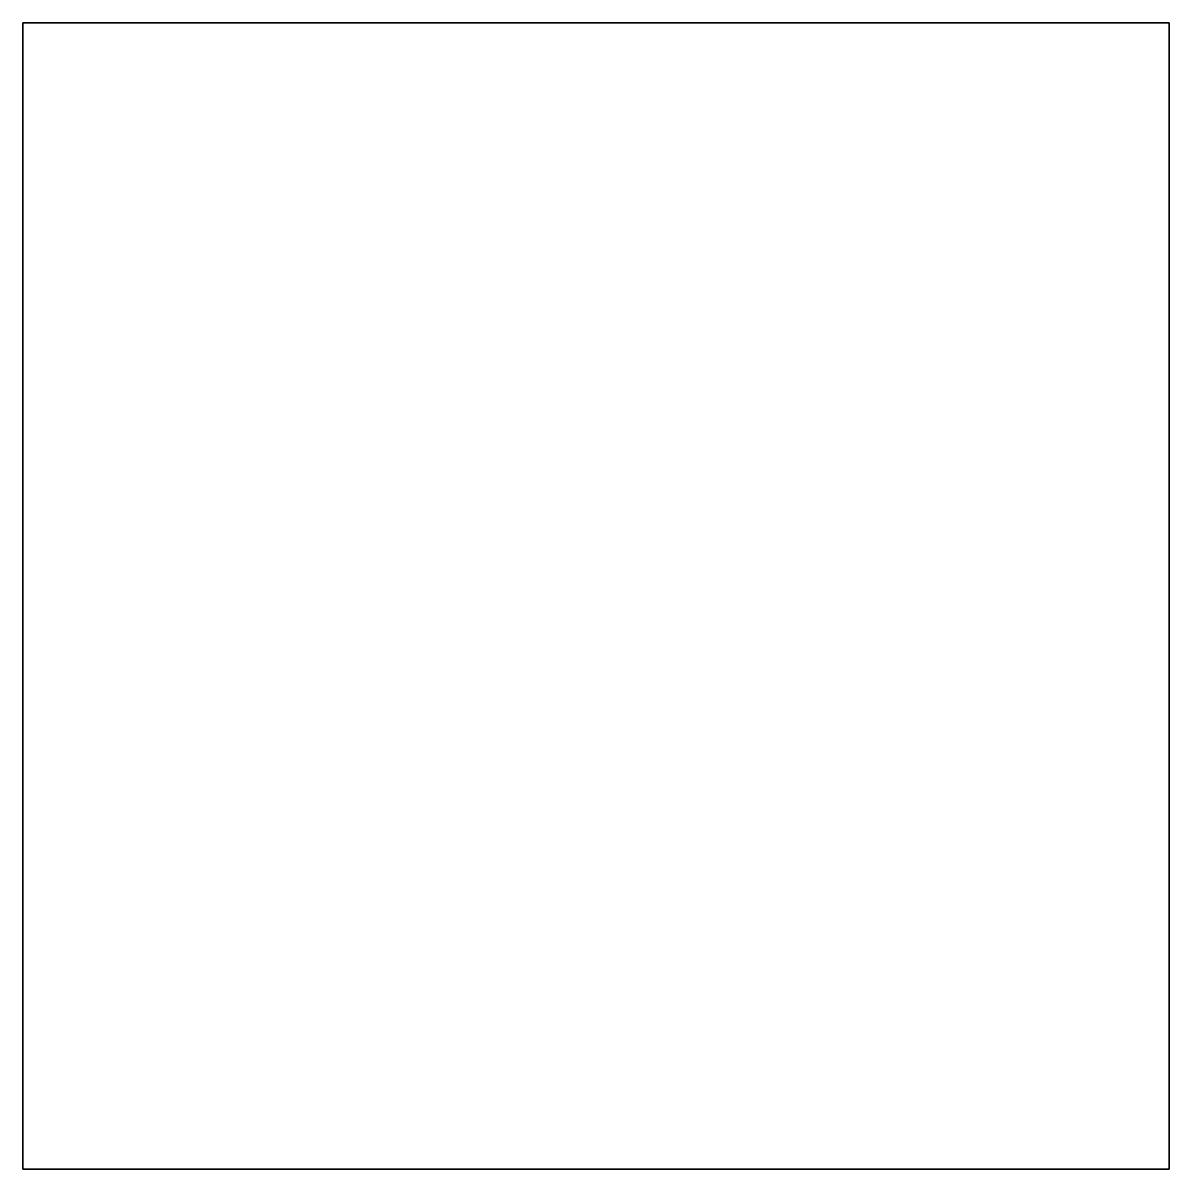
# Model space of a CAD drawing. Header units: millimetres. Extents: x -25.3 to 25, y -29.2 to 1.4.
# Drawn here: x 0 to 1, y -29.25 to -28.25 of the extents above; entities that cross this region are included whole.
import ezdxf

# ---------------------------------------------------------------- set-up
doc = ezdxf.new("R2010")
doc.units = ezdxf.units.MM

msp = doc.modelspace()

# ---------------------------------------------------------------- linework, layer by layer
for points in [[(1, -28.25, 1), (1, -28.25), (0, -28.25), (0, -28.25, 1)], [(1, -28.25), (1, -29.25), (0, -29.25), (0, -28.25)], [(0, -28.25), (0, -29.25), (0, -29.25, 1), (0, -28.25, 1)], [(0, -28.25, 1), (0, -29.25, 1), (1, -29.25, 1), (1, -28.25, 1)], [(1, -29.25, 1), (1, -29.25), (1, -28.25), (1, -28.25, 1)], [(0, -29.25, 1), (0, -29.25), (1, -29.25), (1, -29.25, 1)]]:
    msp.add_3dface(points)

doc.saveas('drawing.dxf')
